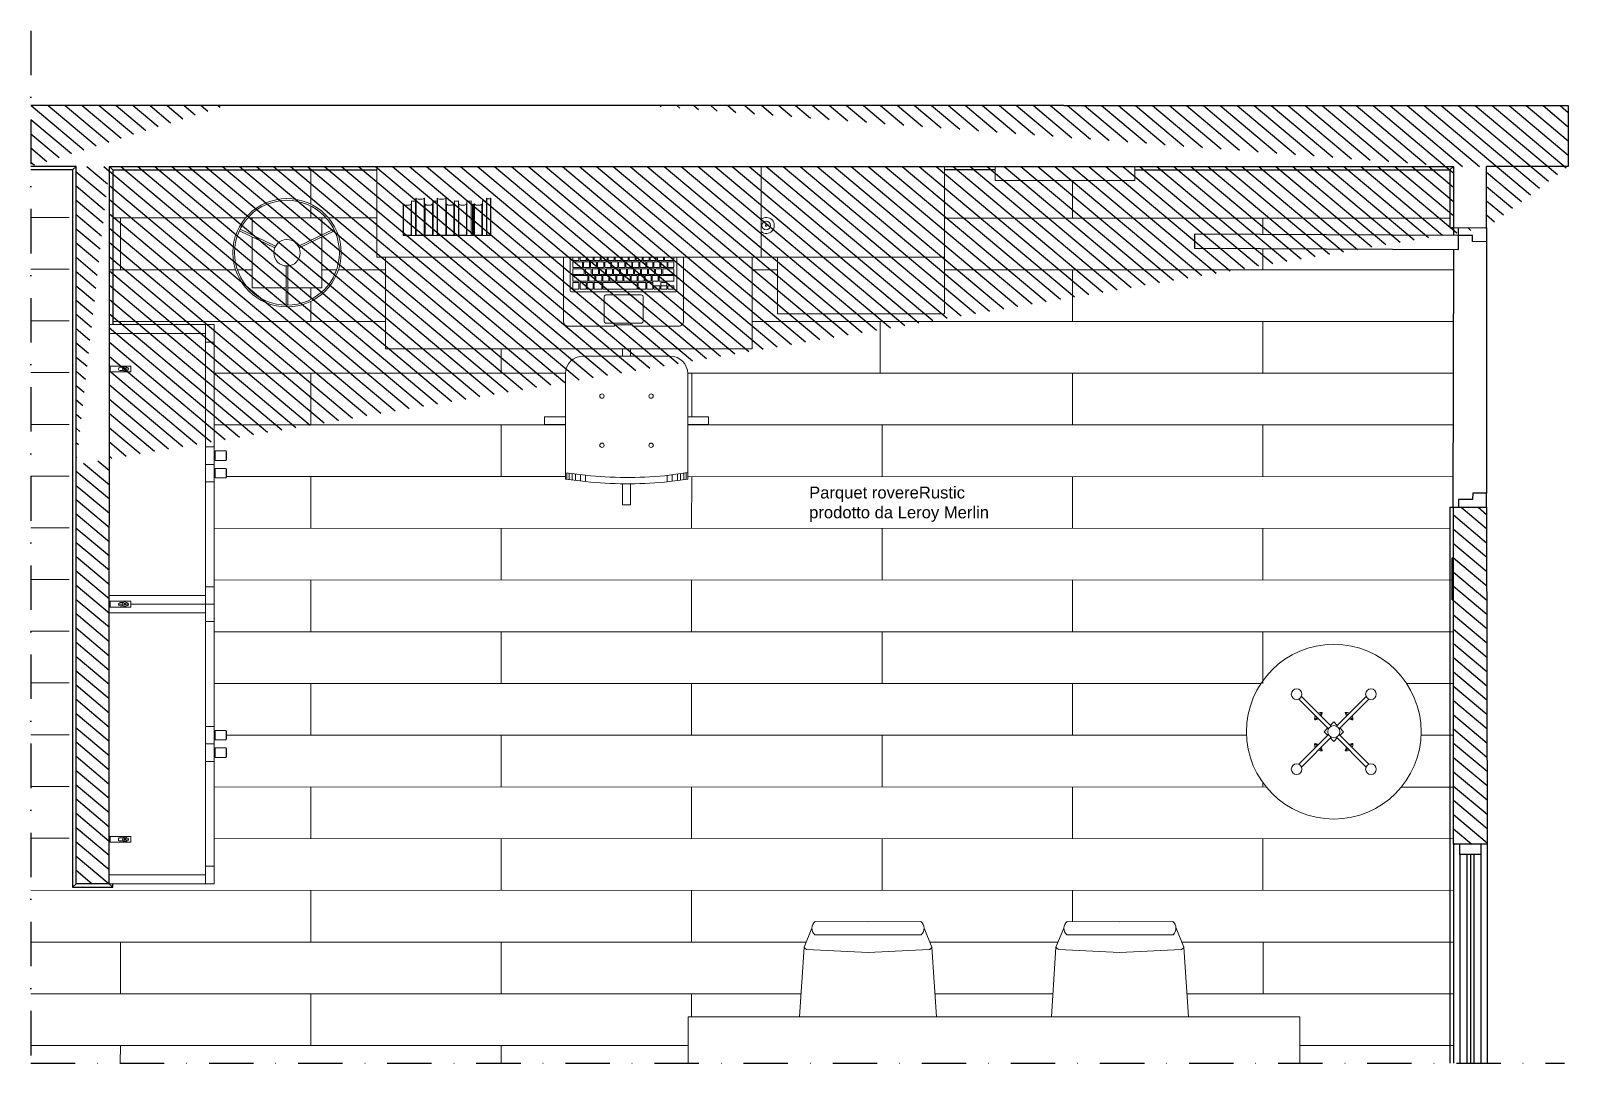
# Model space of a CAD drawing. Header units: inches. Extents: x 365 to 2200, y 241 to 996.
# Drawn here: x 805.6 to 1245.7, y 241 to 536.5 of the extents above; entities that cross this region are included whole.
import ezdxf

# ---------------------------------------------------------------- set-up
doc = ezdxf.new("R2010")
doc.units = ezdxf.units.IN
doc.header["$MEASUREMENT"] = 0
doc.linetypes.add('CENTERX2', pattern=[4, 2.5, -0.5, 0.5, -0.5])
doc.linetypes.add('TRATTOPUNTO', pattern=[25.4, 12.7, -6.35, 0, -6.35])
for name, color, linetype in [('A-DOOR-FULL', 5, 'Continuous'), ('A-ELEV-MBE', 7, 'Continuous'), ('A-ELEV_MBE 1', 30, 'Continuous'), ('A-GLAZ-FUR', 4, 'Continuous'), ('A-SECT-MCUT', 250, 'Continuous'), ('ACCESSORI', 2, 'Continuous'), ('battiscopa e pavimento', 2, 'Continuous'), ('G-ANNO-TEXT', 3, 'Continuous')]:
    doc.layers.add(name, color=color, linetype=linetype)
doc.layers.add('A-ELEV-MBE 2', color=1, linetype='Continuous', lineweight=13, transparency=0.25)
doc.layers.add('A-FURN', color=251, linetype='Continuous', lineweight=18)
doc.styles.add('ARIAL', font='arial.ttf')

msp = doc.modelspace()

# ---------------------------------------------------------------- hatches: boundary and pattern name
at = {"layer": 'A-SECT-MCUT'}
h = msp.add_hatch(dxfattribs=at)
h.set_pattern_fill('ANSI31', color=256, scale=25, angle=95)
h.paths.add_polyline_path([(1222.31, 400.1), (1214.31, 400.13), (1212.8, 400.14), (1212.87, 303.74), (1222.47, 303.74)], flags=17)
edge = h.paths.add_edge_path()
edge.add_line((828.12, 292.37), (818.63, 292.37))
edge.add_line((818.63, 292.37), (818.63, 412.37))
edge.add_line((828.12, 292.37), (828.15, 497.65))
edge.add_line((818.62, 412.37), (818.62, 497.65))
edge.add_line((818.62, 497.65), (805.66, 497.65))
edge.add_line((861.31, 515.05), (805.66, 515.05))
edge.add_line((805.66, 515.05), (805.64, 497.65))
edge.add_line((828.15, 497.65), (1212.81, 497.65))
edge.add_line((981.31, 515.05), (861.31, 515.05))
edge.add_line((1101.31, 515.05), (981.31, 515.05))
edge.add_line((1101.31, 515.05), (1101.31, 515.05))
edge.add_line((1101.31, 515.05), (1245.68, 515.05))
edge.add_line((1245.68, 515.05), (1245.68, 497.65))
edge.add_line((1222.31, 480.1), (1222.31, 497.65))
edge.add_line((1245.68, 497.65), (1222.31, 497.65))
edge.add_line((1212.81, 497.65), (1212.81, 480.14))
edge.add_line((1212.81, 480.14), (1222.31, 480.1))
at = {"layer": 'ACCESSORI'}
h = msp.add_hatch(dxfattribs=at)
h.set_pattern_fill('AR-SAND', color=256, scale=3100, angle=-2)
h.set_pattern_definition([(35.5, (-595, 2685), (13.3, 5976.3), [0, -4712, 0, -5270, 0, -5037.5]), (5.5, (-595, 2685), (5788, 8552), [0, -2542, 0, -4247, 0, -1627.5]), (325.5, (-4405.5, 2818), (9648.6, -319.4), [0, -1550, 0, -5580, 0, -7285]), (315.5, (-4405.5, 2818), (9408, 2394), [0, -775, 0, -3658, 0, -4185])])
h.paths.add_polyline_path([(852.94, 416.52), (852.94, 418.71), (852.77, 418.71), (852.77, 416.52)])
h.paths.add_polyline_path([(852.94, 414.33), (852.94, 416.52), (852.77, 416.52), (852.77, 414.33)])
h.paths.add_polyline_path([(852.94, 412.14), (852.94, 414.33), (852.77, 414.33), (852.77, 412.14)])
h.paths.add_polyline_path([(852.94, 409.76), (852.94, 412.14), (852.77, 412.14), (852.77, 409.76)])

# ---------------------------------------------------------------- linework, layer by layer
at = {"layer": 'A-DOOR-FULL'}
for p, q in [((1214.3, 477.91), (1214.31, 480.14)), ((1222.31, 480.1), (1222.29, 476.1)), ((1218.3, 477.9), (1214.3, 477.91)), ((1218.29, 476.12), (1218.3, 477.9)), ((1222.29, 476.1), (1218.29, 476.12)), ((1214.31, 402.36), (1214.31, 400.13)), ((1218.32, 402.34), (1214.31, 402.36)), ((1218.33, 404.12), (1218.32, 402.34)), ((1222.33, 404.1), (1218.33, 404.12)), ((1222.31, 400.1), (1222.33, 404.1))]:
    msp.add_line(p, q, dxfattribs=at)
msp.add_lwpolyline([(1138.73, 474.24), (1214.28, 473.91), (1214.3, 477.91), (1138.74, 478.24), (1138.73, 474.24)], dxfattribs=at)
at = {"layer": 'A-ELEV-MBE'}
for p, q in [((1212.87, 303.74), (1212.87, 241)), ((1222.47, 303.74), (1222.47, 241)), ((1214.67, 300.74), (1214.67, 241)), ((1220.67, 300.74), (1220.67, 241))]:
    msp.add_line(p, q, dxfattribs=at)
at = {"layer": 'A-ELEV-MBE 2'}
for p, q in [((915.82, 477.85), (915.82, 488.51)), ((915.82, 488.51), (915.91, 488.51)), ((915.91, 488.51), (915.91, 477.98)), ((918.26, 477.98), (918.26, 488.51)), ((918.26, 488.51), (918.38, 488.51)), ((918.38, 488.51), (918.38, 477.85)), ((921.96, 477.85), (921.96, 488.51)), ((921.96, 488.51), (922.04, 488.51)), ((922.04, 488.51), (922.04, 477.98)), ((924.4, 477.98), (924.4, 488.51)), ((924.4, 488.51), (924.52, 488.51)), ((924.52, 488.51), (924.52, 477.85)), ((936.11, 477.85), (936.11, 488.51)), ((936.11, 488.51), (936.19, 488.51)), ((936.19, 488.51), (936.19, 477.98)), ((937.21, 477.98), (937.21, 488.51)), ((937.21, 488.51), (937.33, 488.51)), ((937.33, 488.51), (937.33, 477.85)), ((912.25, 477.85), (912.25, 486.92)), ((912.25, 486.92), (912.36, 486.92)), ((912.36, 486.92), (912.36, 477.97)), ((914.49, 477.97), (914.49, 486.92)), ((914.49, 486.92), (914.62, 486.92)), ((914.62, 477.85), (914.62, 487.77)), ((914.62, 487.77), (914.63, 487.77)), ((914.63, 487.77), (914.63, 477.9)), ((915.8, 477.9), (915.8, 487.77)), ((915.8, 487.77), (915.82, 487.77)), ((918.38, 486.92), (918.49, 486.92)), ((918.49, 486.92), (918.49, 477.97)), ((920.63, 477.97), (920.63, 486.92)), ((920.63, 486.92), (920.75, 486.92)), ((920.75, 477.85), (920.75, 487.77)), ((920.75, 487.77), (920.77, 487.77)), ((920.77, 487.77), (920.77, 477.9)), ((921.94, 477.9), (921.94, 487.77)), ((921.94, 487.77), (921.96, 487.77)), ((924.52, 486.92), (924.63, 486.92)), ((924.63, 486.92), (924.63, 477.97)), ((926.76, 477.97), (926.76, 486.92)), ((926.76, 486.92), (926.89, 486.92)), ((926.89, 477.85), (926.89, 487.77)), ((926.89, 487.77), (926.91, 487.77)), ((926.91, 487.77), (926.91, 477.9)), ((928.07, 477.9), (928.07, 487.77)), ((928.07, 487.77), (928.09, 487.77)), ((928.09, 487.77), (928.09, 477.85)), ((928.09, 486.92), (928.2, 486.92)), ((928.2, 486.92), (928.2, 477.97)), ((930.34, 477.97), (930.34, 486.92)), ((930.34, 486.92), (930.46, 486.92)), ((930.46, 477.85), (930.46, 487.77)), ((930.46, 487.77), (930.48, 487.77)), ((930.48, 487.77), (930.48, 477.9)), ((931.65, 477.9), (931.65, 487.77)), ((931.65, 487.77), (931.67, 487.77)), ((931.67, 487.77), (931.67, 477.85)), ((931.7, 486.81), (931.67, 486.81)), ((931.7, 477.88), (931.7, 486.81)), ((932.1, 486.81), (932.08, 486.81)), ((932.08, 486.81), (932.08, 477.88)), ((932.1, 477.85), (932.1, 486.81)), ((932.13, 486.81), (932.1, 486.81)), ((932.13, 477.88), (932.13, 486.81)), ((932.53, 486.81), (932.5, 486.81)), ((932.5, 486.81), (932.5, 477.88)), ((932.53, 477.85), (932.53, 486.92)), ((932.53, 486.92), (932.64, 486.92)), ((932.64, 486.92), (932.64, 477.97)), ((934.77, 477.97), (934.77, 486.92)), ((934.77, 486.92), (934.9, 486.92)), ((934.9, 477.85), (934.9, 487.77)), ((934.9, 487.77), (934.92, 487.77)), ((934.92, 487.77), (934.92, 477.9)), ((936.08, 477.9), (936.08, 487.77)), ((936.08, 487.77), (936.11, 487.77)), ((1014.92, 480.74), (1014.92, 480.74)), ((914.62, 477.85), (912.25, 477.85)), ((912.36, 477.97), (914.49, 477.97)), ((914.62, 477.85), (915.82, 477.85)), ((914.63, 477.9), (915.8, 477.9)), ((915.82, 477.85), (918.38, 477.85)), ((915.91, 477.98), (918.26, 477.98)), ((920.75, 477.85), (918.38, 477.85)), ((918.49, 477.97), (920.63, 477.97)), ((920.75, 477.85), (921.96, 477.85)), ((920.77, 477.9), (921.94, 477.9)), ((921.96, 477.85), (924.52, 477.85)), ((922.04, 477.98), (924.4, 477.98)), ((926.89, 477.85), (924.52, 477.85)), ((924.63, 477.97), (926.76, 477.97)), ((926.89, 477.85), (928.09, 477.85)), ((926.91, 477.9), (928.07, 477.9)), ((930.46, 477.85), (928.09, 477.85)), ((928.2, 477.97), (930.34, 477.97)), ((930.46, 477.85), (931.67, 477.85)), ((930.48, 477.9), (931.65, 477.9)), ((931.67, 477.85), (932.1, 477.85)), ((932.08, 477.88), (931.7, 477.88)), ((932.1, 477.85), (932.53, 477.85)), ((932.5, 477.88), (932.13, 477.88)), ((934.9, 477.85), (932.53, 477.85)), ((932.64, 477.97), (934.77, 477.97)), ((934.9, 477.85), (936.11, 477.85)), ((934.92, 477.9), (936.08, 477.9)), ((936.11, 477.85), (937.33, 477.85)), ((936.19, 477.98), (937.21, 477.98)), ((986, 463.48), (987.7, 463.48))]:
    msp.add_line(p, q, dxfattribs=at)
for points in [[(958.09, 471.65), (958.09, 453.33, 0.414214), (959.48, 451.94), (972.67, 451.94), (972.67, 452, -0.414214), (972.94, 452.28), (977.62, 452.28, -0.414214), (977.9, 452), (977.9, 451.94), (991.07, 451.94, 0.414214), (992.46, 453.33), (992.46, 471.65)], [(960.02, 471.65), (960.02, 462.15, 0.414214), (960.43, 461.73), (990.13, 461.73, 0.414214), (990.55, 462.15), (990.55, 471.65)], [(960.82, 471.65), (960.82, 470.81, 0.414214), (960.96, 470.67), (962.41, 470.67, 0.414214), (962.55, 470.81), (962.55, 471.65)], [(962.84, 471.65), (962.84, 470.81, 0.414214), (962.98, 470.67), (964.42, 470.67, 0.414214), (964.56, 470.81), (964.56, 471.65)], [(964.87, 471.65), (964.87, 470.81, 0.414214), (965.01, 470.67), (966.46, 470.67, 0.414214), (966.6, 470.81), (966.6, 471.65)], [(966.87, 471.65), (966.87, 470.81, 0.414214), (967.01, 470.67), (968.45, 470.67, 0.414214), (968.59, 470.81), (968.59, 471.65)], [(968.88, 471.65), (968.88, 470.81, 0.414214), (969.02, 470.67), (970.47, 470.67, 0.414214), (970.61, 470.81), (970.61, 471.65)], [(970.88, 471.65), (970.88, 470.81, 0.414214), (971.02, 470.67), (972.46, 470.67, 0.414214), (972.6, 470.81), (972.6, 471.65)], [(972.93, 471.65), (972.93, 470.81, 0.414214), (973.07, 470.67), (974.51, 470.67, 0.414214), (974.65, 470.81), (974.65, 471.65)], [(974.91, 471.65), (974.91, 470.81, 0.414214), (975.05, 470.67), (976.49, 470.67, 0.414214), (976.63, 470.81), (976.63, 471.65)], [(976.92, 471.65), (976.92, 470.81, 0.414214), (977.06, 470.67), (978.5, 470.67, 0.414214), (978.64, 470.81), (978.64, 471.65)], [(978.94, 471.65), (978.94, 470.81, 0.414214), (979.08, 470.67), (980.53, 470.67, 0.414214), (980.67, 470.81), (980.67, 471.65)], [(980.95, 471.65), (980.95, 470.81, 0.414214), (981.09, 470.67), (982.53, 470.67, 0.414214), (982.67, 470.81), (982.67, 471.65)], [(982.95, 471.65), (982.95, 470.81, 0.414214), (983.09, 470.67), (984.54, 470.67, 0.414214), (984.68, 470.81), (984.68, 471.65)], [(984.99, 471.65), (984.99, 470.81, 0.414214), (985.13, 470.67), (986.58, 470.67, 0.414214), (986.71, 470.81), (986.71, 471.65)], [(987, 471.65), (987, 470.81, 0.414214), (987.14, 470.67), (989.6, 470.67, 0.414214), (989.74, 470.81), (989.74, 471.65)]]:
    msp.add_lwpolyline(points, format="xyb", dxfattribs=at)
for points in [[(963.42, 470.33), (960.96, 470.33, 0.414214), (960.82, 470.19), (960.82, 468.84, 0.414214), (960.96, 468.7), (963.42, 468.7, 0.414214), (963.56, 468.84), (963.56, 470.19, 0.414214)], [(963.91, 468.36), (960.96, 468.36, 0.414214), (960.82, 468.22), (960.82, 466.88, 0.414214), (960.96, 466.74), (963.91, 466.74, 0.414214), (964.05, 466.88), (964.05, 468.22, 0.414214)], [(965.44, 470.33), (963.98, 470.33, 0.414214), (963.84, 470.19), (963.84, 468.84, 0.414214), (963.98, 468.7), (965.44, 468.7, 0.414214), (965.58, 468.84), (965.58, 470.19, 0.414214)], [(965.94, 468.36), (964.52, 468.36, 0.414214), (964.38, 468.22), (964.38, 466.88, 0.414214), (964.52, 466.74), (965.94, 466.74, 0.414214), (966.08, 466.88), (966.08, 468.22, 0.414214)], [(967.47, 470.33), (966, 470.33, 0.414214), (965.86, 470.19), (965.86, 468.84, 0.414214), (966, 468.7), (967.47, 468.7, 0.414214), (967.6, 468.84), (967.6, 470.19, 0.414214)], [(967.95, 468.36), (966.52, 468.36, 0.414214), (966.38, 468.22), (966.38, 466.88, 0.414214), (966.52, 466.74), (967.95, 466.74, 0.414214), (968.09, 466.88), (968.09, 468.22, 0.414214)], [(969.48, 470.33), (968.02, 470.33, 0.414214), (967.88, 470.19), (967.88, 468.84, 0.414214), (968.02, 468.7), (969.48, 468.7, 0.414214), (969.62, 468.84), (969.62, 470.19, 0.414214)], [(969.95, 468.36), (968.53, 468.36, 0.414214), (968.39, 468.22), (968.39, 466.88, 0.414214), (968.53, 466.74), (969.95, 466.74, 0.414214), (970.09, 466.88), (970.09, 468.22, 0.414214)], [(971.51, 470.33), (970.05, 470.33, 0.414214), (969.91, 470.19), (969.91, 468.84, 0.414214), (970.05, 468.7), (971.51, 468.7, 0.414214), (971.65, 468.84), (971.65, 470.19, 0.414214)], [(971.96, 468.36), (970.53, 468.36, 0.414214), (970.39, 468.22), (970.39, 466.88, 0.414214), (970.53, 466.74), (971.96, 466.74, 0.414214), (972.1, 466.88), (972.1, 468.22, 0.414214)], [(973.49, 470.33), (972.03, 470.33, 0.414214), (971.89, 470.19), (971.89, 468.84, 0.414214), (972.03, 468.7), (973.49, 468.7, 0.414214), (973.63, 468.84), (973.63, 470.19, 0.414214)], [(973.97, 468.36), (972.55, 468.36, 0.414214), (972.41, 468.22), (972.41, 466.88, 0.414214), (972.55, 466.74), (973.97, 466.74, 0.414214), (974.11, 466.88), (974.11, 468.22, 0.414214)], [(975.5, 470.33), (974.03, 470.33, 0.414214), (973.9, 470.19), (973.9, 468.84, 0.414214), (974.03, 468.7), (975.5, 468.7, 0.414214), (975.64, 468.84), (975.64, 470.19, 0.414214)], [(976.01, 468.36), (974.58, 468.36, 0.414214), (974.44, 468.22), (974.44, 466.88, 0.414214), (974.58, 466.74), (976.01, 466.74, 0.414214), (976.15, 466.88), (976.15, 468.22, 0.414214)], [(977.52, 470.33), (976.06, 470.33, 0.414214), (975.92, 470.19), (975.92, 468.84, 0.414214), (976.06, 468.7), (977.52, 468.7, 0.414214), (977.66, 468.84), (977.66, 470.19, 0.414214)], [(978, 468.36), (976.57, 468.36, 0.414214), (976.43, 468.22), (976.43, 466.88, 0.414214), (976.57, 466.74), (978, 466.74, 0.414214), (978.14, 466.88), (978.14, 468.22, 0.414214)], [(979.51, 470.33), (978.05, 470.33, 0.414214), (977.91, 470.19), (977.91, 468.84, 0.414214), (978.05, 468.7), (979.51, 468.7, 0.414214), (979.65, 468.84), (979.65, 470.19, 0.414214)], [(980.03, 468.36), (978.6, 468.36, 0.414214), (978.47, 468.22), (978.47, 466.88, 0.414214), (978.6, 466.74), (980.03, 466.74, 0.414214), (980.17, 466.88), (980.17, 468.22, 0.414214)], [(981.54, 470.33), (980.08, 470.33, 0.414214), (979.94, 470.19), (979.94, 468.84, 0.414214), (980.08, 468.7), (981.54, 468.7, 0.414214), (981.68, 468.84), (981.68, 470.19, 0.414214)], [(982.01, 468.36), (980.58, 468.36, 0.414214), (980.44, 468.22), (980.44, 466.88, 0.414214), (980.58, 466.74), (982.01, 466.74, 0.414214), (982.15, 466.88), (982.15, 468.22, 0.414214)], [(983.55, 470.33), (982.08, 470.33, 0.414214), (981.95, 470.19), (981.95, 468.84, 0.414214), (982.08, 468.7), (983.55, 468.7, 0.414214), (983.69, 468.84), (983.69, 470.19, 0.414214)], [(984.05, 468.36), (982.63, 468.36, 0.414214), (982.49, 468.22), (982.49, 466.88, 0.414214), (982.63, 466.74), (984.05, 466.74, 0.414214), (984.19, 466.88), (984.19, 468.22, 0.414214)], [(985.57, 470.33), (984.11, 470.33, 0.414214), (983.97, 470.19), (983.97, 468.84, 0.414214), (984.11, 468.7), (985.57, 468.7, 0.414214), (985.71, 468.84), (985.71, 470.19, 0.414214)], [(986.06, 468.36), (984.63, 468.36, 0.414214), (984.49, 468.22), (984.49, 466.88, 0.414214), (984.63, 466.74), (986.06, 466.74, 0.414214), (986.2, 466.88), (986.2, 468.22, 0.414214)], [(987.61, 470.33), (986.15, 470.33, 0.414214), (986.01, 470.19), (986.01, 468.84, 0.414214), (986.15, 468.7), (987.61, 468.7, 0.414214), (987.75, 468.84), (987.75, 470.19, 0.414214)], [(989.6, 468.36), (986.65, 468.36, 0.414214), (986.51, 468.22), (986.51, 466.88, 0.414214), (986.65, 466.74), (989.6, 466.74, 0.414214), (989.74, 466.88), (989.74, 468.22, 0.414214)], [(989.6, 470.33), (988.13, 470.33, 0.414214), (987.99, 470.19), (987.99, 468.84, 0.414214), (988.13, 468.7), (989.6, 468.7, 0.414214), (989.74, 468.84), (989.74, 470.19, 0.414214)], [(964.92, 466.42), (960.96, 466.42, 0.414214), (960.82, 466.29), (960.82, 464.9, 0.414214), (960.96, 464.76), (964.92, 464.76, 0.414214), (965.06, 464.9), (965.06, 466.29, 0.414214)], [(962.41, 464.44), (960.96, 464.44, 0.414214), (960.82, 464.3), (960.82, 462.65, 0.414214), (960.96, 462.51), (962.41, 462.51, 0.414214), (962.55, 462.65), (962.55, 464.3, 0.414214)], [(964.46, 464.44), (963.01, 464.44, 0.414214), (962.87, 464.3), (962.87, 462.65, 0.414214), (963.01, 462.51), (964.46, 462.51, 0.414214), (964.6, 462.65), (964.6, 464.3, 0.414214)], [(966.45, 464.44), (965, 464.44, 0.414214), (964.86, 464.3), (964.86, 462.65, 0.414214), (965, 462.51), (966.45, 462.51, 0.414214), (966.59, 462.65), (966.59, 464.3, 0.414214)], [(966.94, 466.42), (965.49, 466.42, 0.414214), (965.36, 466.29), (965.36, 464.9, 0.414214), (965.49, 464.76), (966.94, 464.76, 0.414214), (967.08, 464.9), (967.08, 466.29, 0.414214)], [(968.95, 464.44), (967, 464.44, 0.414214), (966.86, 464.3), (966.86, 462.65, 0.414214), (967, 462.51), (968.95, 462.51, 0.414214), (969.08, 462.65), (969.08, 464.3, 0.414214)], [(968.96, 466.42), (967.51, 466.42, 0.414214), (967.37, 466.29), (967.37, 464.9, 0.414214), (967.51, 464.76), (968.96, 464.76, 0.414214), (969.1, 464.9), (969.1, 466.29, 0.414214)], [(970.96, 466.42), (969.51, 466.42, 0.414214), (969.37, 466.29), (969.37, 464.9, 0.414214), (969.51, 464.76), (970.96, 464.76, 0.414214), (971.1, 464.9), (971.1, 466.29, 0.414214)], [(979.03, 464.44), (969.53, 464.44, 0.414214), (969.39, 464.3), (969.39, 462.65, 0.414214), (969.53, 462.51), (979.03, 462.51, 0.414214), (979.17, 462.65), (979.17, 464.3, 0.414214)], [(973, 466.42), (971.55, 466.42, 0.414214), (971.41, 466.29), (971.41, 464.9, 0.414214), (971.55, 464.76), (973, 464.76, 0.414214), (973.14, 464.9), (973.14, 466.29, 0.414214)], [(974.99, 466.42), (973.55, 466.42, 0.414214), (973.41, 466.29), (973.41, 464.9, 0.414214), (973.55, 464.76), (974.99, 464.76, 0.414214), (975.13, 464.9), (975.13, 466.29, 0.414214)], [(977.01, 466.42), (975.56, 466.42, 0.414214), (975.42, 466.29), (975.42, 464.9, 0.414214), (975.56, 464.76), (977.01, 464.76, 0.414214), (977.15, 464.9), (977.15, 466.29, 0.414214)], [(979.02, 466.42), (977.58, 466.42, 0.414214), (977.44, 466.29), (977.44, 464.9, 0.414214), (977.58, 464.76), (979.02, 464.76, 0.414214), (979.16, 464.9), (979.16, 466.29, 0.414214)], [(981.03, 466.42), (979.58, 466.42, 0.414214), (979.44, 466.29), (979.44, 464.9, 0.414214), (979.58, 464.76), (981.03, 464.76, 0.414214), (981.17, 464.9), (981.17, 466.29, 0.414214)], [(981.54, 464.44), (979.63, 464.44, 0.414214), (979.49, 464.3), (979.49, 462.65, 0.414214), (979.63, 462.51), (981.54, 462.51, 0.414214), (981.68, 462.65), (981.68, 464.3, 0.414214)], [(983.07, 466.42), (981.62, 466.42, 0.414214), (981.48, 466.29), (981.48, 464.9, 0.414214), (981.62, 464.76), (983.07, 464.76, 0.414214), (983.21, 464.9), (983.21, 466.29, 0.414214)], [(982.13, 464.44), (983.55, 464.44, -0.414214), (983.69, 464.3), (983.69, 462.65, -0.414214), (983.55, 462.51), (982.13, 462.51, -0.414214), (981.99, 462.65), (981.99, 464.3, -0.414214)], [(985.06, 466.42), (983.61, 466.42, 0.414214), (983.47, 466.29), (983.47, 464.9, 0.414214), (983.61, 464.76), (985.06, 464.76, 0.414214), (985.2, 464.9), (985.2, 466.29, 0.414214)], [(985.54, 463.47), (984.15, 463.47, 0.414214), (984.01, 463.33), (984.01, 462.65, 0.414214), (984.15, 462.51), (985.54, 462.51, 0.414214), (985.68, 462.65), (985.68, 463.33, 0.414214)], [(989.6, 466.42), (985.63, 466.42, 0.414214), (985.49, 466.29), (985.49, 464.9, 0.414214), (985.63, 464.76), (989.6, 464.76, 0.414214), (989.74, 464.9), (989.74, 466.29, 0.414214)], [(987.56, 464.44), (986.14, 464.44, 0.414214), (986, 464.3), (986, 462.65, 0.414214), (986.14, 462.51), (987.56, 462.51, 0.414214), (987.7, 462.65), (987.7, 464.3, 0.414214)], [(988.16, 463.47), (989.6, 463.47, -0.414214), (989.74, 463.33), (989.74, 462.65, -0.414214), (989.6, 462.51), (988.16, 462.51, -0.414214), (988.02, 462.65), (988.02, 463.33, -0.414214)], [(980.38, 460.87), (970.27, 460.87, 0.414214), (969.77, 460.37), (969.77, 453.29, 0.414214), (970.27, 452.79), (980.38, 452.79, 0.414214), (980.88, 453.29), (980.88, 460.37, 0.414214)]]:
    msp.add_lwpolyline(points, format="xyb", close=True, dxfattribs=at)
for radius in [1.25, 1.21, 0.232]:
    msp.add_circle((1016.13, 480.74), radius, dxfattribs=at)
for centre, radius, start, end in [((913.42, 488.6), 2.08, 239.164, 300.836), ((915.22, 490.16), 2.48, 256.4133, 283.5867), ((917.04, 492.76), 4.51, 255.4753, 285.7496), ((919.56, 488.6), 2.08, 239.164, 300.836), ((921.35, 490.16), 2.48, 256.4133, 283.5867), ((923.17, 492.76), 4.51, 255.4753, 285.7496), ((925.7, 488.6), 2.08, 239.164, 300.836), ((927.49, 490.16), 2.48, 256.4133, 283.5867), ((929.27, 488.6), 2.08, 239.164, 300.836), ((931.06, 490.16), 2.48, 256.4133, 283.5867), ((931.9, 487.04), 0.309, 230.4301, 305.2982), ((932.32, 487.04), 0.309, 230.4301, 305.2982), ((933.71, 488.6), 2.08, 239.164, 300.836), ((935.5, 490.16), 2.48, 256.4133, 283.5867), ((936.67, 489.79), 1.47, 251.1805, 291.6524), ((1016.13, 480.74), 2.3, 230.1774, 129.8226)]:
    msp.add_arc(centre, radius, start, end, dxfattribs=at)
at = {"layer": 'A-ELEV_MBE 1'}
for p, q in [((817.62, 496.65), (818.62, 497.65)), ((829.15, 496.65), (828.15, 497.65)), ((1211.81, 496.65), (1212.81, 497.65)), ((817.62, 496.65), (805.66, 496.65)), ((817.62, 496.65), (817.63, 291.37)), ((829.15, 496.65), (829.15, 452.37)), ((829.15, 496.65), (904.66, 496.65)), ((1081.63, 496.65), (1067.16, 496.65)), ((1121.63, 496.65), (1211.81, 496.65)), ((1211.81, 496.65), (1211.81, 480.14)), ((1211.81, 480.14), (1212.81, 480.14)), ((1211.8, 400.14), (1211.8, 241)), ((1211.8, 400.14), (1212.8, 400.14)), ((1212.5, 384.03), (1212.33, 384.03)), ((1212.33, 384.03), (1212.33, 375.08)), ((1212.5, 385.66), (1212.81, 385.66)), ((1212.5, 381.85), (1212.33, 381.85)), ((1212.5, 379.66), (1212.33, 379.66)), ((1212.5, 377.47), (1212.33, 377.47)), ((1212.33, 375.08), (1212.5, 375.08)), ((817.63, 291.37), (818.63, 292.38)), ((817.63, 291.37), (829.12, 291.37)), ((829.12, 291.37), (828.12, 292.38)), ((829.12, 291.37), (829.12, 292.37))]:
    msp.add_line(p, q, dxfattribs=at)
for points in [[(1212.5, 373.66), (1212.5, 385.66)], [(1212.5, 373.66), (1212.8, 373.66)]]:
    msp.add_lwpolyline(points, dxfattribs=at)
at = {"layer": 'A-FURN', "color": 2}
for p, q in [((885.81, 497.68), (885.81, 497.65)), ((1103.81, 497.66), (1103.81, 497.65)), ((885.81, 496.65), (885.8, 486.85)), ((1103.81, 493.65), (1103.81, 482.86)), ((885.8, 486.29), (885.8, 482.88)), ((816.6, 483.03), (805.66, 483.03)), ((867.08, 482.89), (829.15, 482.89)), ((831.3, 482.89), (831.3, 468.09)), ((868.97, 482.89), (867.74, 482.89)), ((890.2, 482.88), (888.97, 482.88)), ((904.66, 482.88), (890.86, 482.88)), ((1211.81, 482.85), (1067.16, 482.86)), ((1158.31, 482.85), (1158.31, 478.16)), ((1158.31, 474.16), (1158.31, 468.05)), ((816.6, 468.23), (805.66, 468.23)), ((864.25, 468.09), (828.14, 468.09)), ((868.97, 468.09), (864.78, 468.09)), ((893.16, 468.08), (888.97, 468.08)), ((907.16, 468.08), (893.69, 468.08)), ((1019.37, 468.07), (1012.16, 468.07)), ((1212.81, 468.05), (1067.16, 468.06)), ((1103.81, 468.06), (1103.81, 453.26)), ((885.8, 462.94), (885.8, 459.58)), ((885.8, 459.02), (885.8, 453.28)), ((816.6, 453.43), (805.66, 453.43)), ((907.16, 453.28), (829.15, 453.29)), ((831.3, 453.29), (831.3, 452.37)), ((1212.81, 453.25), (1012.16, 453.27)), ((1048.73, 453.27), (1048.73, 438.47)), ((1158.31, 453.25), (1158.31, 438.45)), ((940.31, 445.42), (940.3, 438.48)), ((816.6, 438.63), (805.66, 438.63)), ((958.66, 438.48), (858.14, 438.49)), ((885.8, 438.48), (885.8, 423.68)), ((1212.81, 438.45), (993.65, 438.47)), ((994.8, 438.47), (994.8, 425.98)), ((1103.81, 438.46), (1103.81, 423.66)), ((816.6, 423.82), (805.66, 423.82)), ((958.66, 423.68), (858.14, 423.69)), ((940.29, 423.68), (940.29, 408.88)), ((1212.81, 423.65), (993.66, 423.67)), ((994.8, 423.77), (994.8, 423.67)), ((1049.3, 423.67), (1049.3, 408.87)), ((1158.31, 423.65), (1158.31, 408.85)), ((816.6, 409.03), (805.66, 409.03)), ((958.66, 408.88), (861.69, 408.89)), ((885.79, 408.88), (885.79, 394.08)), ((1212.81, 408.85), (993.66, 408.87)), ((994.8, 408.87), (994.79, 394.07)), ((1103.8, 408.86), (1103.8, 394.06)), ((816.6, 394.23), (805.66, 394.23)), ((1211.8, 394.05), (858.14, 394.09)), ((940.29, 394.08), (940.29, 379.28)), ((1049.3, 394.07), (1049.29, 379.27)), ((1158.3, 394.05), (1158.3, 379.25)), ((816.6, 379.42), (805.66, 379.42)), ((1212.8, 379.25), (858.14, 379.29)), ((885.79, 379.28), (885.79, 364.48)), ((994.79, 379.27), (994.79, 364.47)), ((1103.79, 379.26), (1103.79, 364.46)), ((816.6, 364.62), (805.66, 364.62)), ((1212.8, 364.45), (858.14, 364.49)), ((940.29, 364.48), (940.29, 349.68)), ((1049.3, 364.47), (1049.29, 349.67)), ((1158.3, 364.45), (1158.3, 349.65)), ((816.6, 349.83), (805.66, 349.83)), ((1157.72, 349.65), (858.14, 349.69)), ((885.79, 349.68), (885.79, 334.88)), ((994.79, 349.67), (994.79, 334.87)), ((1103.79, 349.66), (1103.79, 334.86)), ((1212.8, 349.65), (1199.45, 349.65)), ((816.6, 335.01), (805.66, 335.01)), ((1153.6, 334.86), (861.69, 334.89)), ((940.29, 334.88), (940.29, 320.08)), ((1049.29, 334.87), (1049.29, 320.07)), ((1212.79, 334.85), (1203.56, 334.85)), ((816.6, 320.23), (805.66, 320.23)), ((1159.23, 320.05), (858.14, 320.09)), ((885.79, 320.08), (885.78, 305.28)), ((994.79, 320.07), (994.79, 305.27)), ((1103.79, 320.06), (1103.79, 305.26)), ((1212.79, 320.05), (1197.93, 320.05)), ((816.6, 305.43), (805.66, 305.43)), ((1212.79, 305.25), (858.14, 305.29)), ((940.29, 305.28), (940.28, 290.48)), ((1049.29, 305.27), (1049.29, 290.47)), ((1158.29, 305.25), (1158.29, 290.45)), ((1212.79, 290.45), (805.66, 290.49)), ((885.78, 290.48), (885.78, 275.68)), ((994.79, 290.47), (994.78, 275.67)), ((1103.79, 290.46), (1103.79, 281.56)), ((1027.58, 275.67), (805.66, 275.67)), ((831.28, 275.69), (831.28, 260.89)), ((940.28, 275.68), (940.28, 260.88)), ((1099.67, 275.66), (1062.97, 275.66)), ((1212.79, 275.65), (1135.08, 275.66)), ((1158.37, 275.65), (1158.36, 260.85)), ((1026.08, 260.87), (805.66, 260.89)), ((885.78, 260.88), (885.78, 246.08)), ((994.78, 260.87), (994.78, 254.31)), ((1098.18, 260.86), (1064.47, 260.86)), ((1212.78, 260.85), (1136.57, 260.86)), ((993.83, 246.07), (805.66, 246.09)), ((831.28, 246.09), (831.27, 241)), ((940.28, 246.08), (940.28, 241)), ((1212.78, 246.05), (1168.83, 246.05))]:
    msp.add_line(p, q, dxfattribs=at)
at = {"layer": 'A-FURN'}
for p, q in [((904.66, 471.65), (904.66, 497.65)), ((1014.66, 471.65), (1014.66, 497.65)), ((1067.16, 495.42), (1067.16, 497.65)), ((1081.63, 497.65), (1081.63, 493.65)), ((1121.63, 493.65), (1121.63, 497.65)), ((1067.16, 455.42), (1067.16, 495.42)), ((1081.63, 493.65), (1121.63, 493.65)), ((875.68, 474.8), (865.56, 479.67)), ((868.97, 482.94), (868.97, 478.03)), ((868.97, 482.94), (888.97, 482.94)), ((882.27, 474.8), (892.38, 479.67)), ((888.97, 482.94), (888.97, 478.03)), ((875.46, 474.35), (865.35, 479.21)), ((868.97, 477.47), (868.97, 462.94)), ((882.48, 474.35), (892.6, 479.21)), ((888.97, 477.47), (888.97, 462.94)), ((904.66, 471.65), (1014.66, 471.65)), ((907.16, 445.42), (907.16, 471.65)), ((1012.16, 471.65), (1012.16, 445.42)), ((1014.66, 471.65), (1067.16, 471.65)), ((1019.37, 471.65), (1019.37, 455.42)), ((878.72, 469.16), (878.72, 457.94)), ((879.22, 469.16), (879.22, 457.94)), ((868.97, 462.94), (878.72, 462.94)), ((879.22, 462.94), (888.97, 462.94)), ((1019.37, 455.42), (1067.16, 455.42)), ((858.14, 452.37), (828.14, 452.37)), ((828.14, 449.87), (855.64, 449.87)), ((855.64, 292.37), (855.64, 452.37)), ((858.14, 292.37), (858.14, 452.37)), ((858.14, 447.37), (855.64, 447.37)), ((1012.16, 445.42), (907.16, 445.42)), ((975.05, 445.42), (975.05, 443.37)), ((977.26, 445.42), (977.26, 443.37)), ((963.66, 443.37), (988.66, 443.37)), ((958.66, 408.14), (958.66, 438.37)), ((993.66, 438.37), (993.66, 411.37)), ((952.66, 425.98), (952.66, 423.77)), ((952.66, 425.98), (958.66, 425.98)), ((952.66, 423.77), (958.66, 423.77)), ((999.66, 425.98), (993.66, 425.98)), ((999.66, 423.77), (993.66, 423.77)), ((999.66, 423.77), (999.66, 425.98)), ((858.14, 417.37), (855.64, 417.37)), ((858.14, 412.37), (855.64, 412.37)), ((964.43, 409.26), (958.66, 409.96)), ((959.04, 409.91), (959.04, 408.1)), ((959.72, 409.83), (959.72, 408.01)), ((960.63, 409.72), (960.63, 407.9)), ((961.54, 409.61), (961.54, 407.8)), ((963.02, 409.43), (963.02, 407.62)), ((964.43, 409.26), (964.43, 407.45)), ((993.66, 410.01), (987.07, 409.13)), ((989.23, 409.42), (989.23, 407.6)), ((990.71, 409.62), (990.71, 407.8)), ((991.62, 409.74), (991.62, 407.92)), ((992.53, 409.86), (992.53, 408.04)), ((993.21, 409.95), (993.21, 408.13)), ((993.66, 408.19), (993.66, 411.37)), ((858.14, 407.37), (855.64, 407.37)), ((964.43, 407.45), (958.66, 408.14)), ((975.05, 400.82), (975.05, 406.82)), ((977.26, 400.82), (977.26, 406.82)), ((993.66, 408.19), (987.07, 407.32)), ((987.82, 409.23), (987.82, 407.42)), ((975.05, 400.82), (977.26, 400.82)), ((858.14, 377.37), (855.64, 377.37)), ((858.14, 372.37), (855.64, 372.37)), ((858.14, 367.37), (855.64, 367.37)), ((1177.03, 336.66), (1168.56, 345.2)), ((1177.82, 337.44), (1169.35, 345.99)), ((1179.34, 337.44), (1187.81, 345.99)), ((1180.14, 336.66), (1188.6, 345.2)), ((1173.8, 339.91), (1173.11, 339.23)), ((1175.28, 341.38), (1174.59, 340.7)), ((1181.88, 341.38), (1182.57, 340.7)), ((1183.36, 339.91), (1184.05, 339.23)), ((858.14, 337.38), (855.64, 337.38)), ((1177.03, 335.11), (1168.56, 326.56)), ((1176.79, 336.9), (1175.78, 335.88)), ((1175.78, 335.88), (1176.79, 334.87)), ((1178.58, 338.69), (1177.58, 337.69)), ((1179.58, 337.69), (1178.58, 338.69)), ((1180.14, 335.11), (1188.6, 326.56)), ((1181.38, 335.88), (1180.37, 336.9)), ((1180.37, 334.87), (1181.38, 335.88)), ((858.14, 332.38), (855.64, 332.38)), ((1177.82, 334.32), (1169.35, 325.77)), ((1173.8, 331.85), (1173.11, 332.53)), ((1175.28, 330.38), (1174.59, 331.06)), ((1177.58, 334.08), (1178.58, 333.08)), ((1178.58, 333.08), (1179.58, 334.08)), ((1179.34, 334.32), (1187.81, 325.77)), ((1181.88, 330.38), (1182.57, 331.06)), ((1183.36, 331.85), (1184.05, 332.53)), ((858.14, 327.38), (855.64, 327.38)), ((1158.29, 321.27), (1158.29, 320.05)), ((828.14, 294.87), (855.64, 294.87)), ((858.14, 297.37), (855.64, 297.37)), ((828.14, 292.37), (858.14, 292.37)), ((1029.23, 279.62), (1026.97, 274.22)), ((1030.04, 277.78), (1057.81, 277.78)), ((1030.16, 281.57), (1045.27, 281.49)), ((1060.51, 277.78), (1032.74, 277.78)), ((1060.39, 281.57), (1045.27, 281.49)), ((1061.32, 279.62), (1063.58, 274.22)), ((1101.33, 279.62), (1099.07, 274.22)), ((1102.14, 277.78), (1129.91, 277.78)), ((1132.61, 277.78), (1104.84, 277.78)), ((1133.42, 279.62), (1135.68, 274.22)), ((1026.97, 274.22), (1025.64, 254.31)), ((1027.8, 273.52), (1045.27, 272.72)), ((1062.75, 273.52), (1045.27, 272.72)), ((1063.58, 274.22), (1064.91, 254.31)), ((1099.07, 274.22), (1097.74, 254.31)), ((1099.9, 273.52), (1117.37, 272.72)), ((1134.85, 273.52), (1117.37, 272.72)), ((1135.68, 274.22), (1137.01, 254.31)), ((1168.83, 254.31), (993.83, 254.31)), ((993.83, 254.31), (993.83, 241)), ((1168.83, 241), (1168.83, 254.31))]:
    msp.add_line(p, q, dxfattribs=at)
at = {"layer": 'A-FURN', "transparency": 33554687}
for p, q in [((834.28, 440.49), (828.14, 440.49)), ((828.14, 438.87), (828.14, 440.49)), ((828.34, 438.87), (828.34, 440.49)), ((831.22, 440.16), (832.15, 440.16)), ((832.98, 440.16), (833.18, 440.16)), ((834.28, 438.87), (834.28, 440.49)), ((828.14, 438.87), (834.28, 438.87)), ((831.22, 439.21), (832.15, 439.21)), ((832.4, 439.79), (832.46, 439.85)), ((832.51, 439.68), (832.4, 439.79)), ((832.4, 439.79), (832.57, 439.68)), ((832.4, 439.58), (832.51, 439.68)), ((832.4, 439.58), (832.57, 439.68)), ((832.46, 439.52), (832.4, 439.58)), ((832.46, 439.85), (832.57, 439.75)), ((832.46, 439.85), (832.57, 439.68)), ((832.46, 439.52), (832.57, 439.68)), ((832.57, 439.62), (832.46, 439.52)), ((832.67, 439.85), (832.57, 439.75)), ((832.67, 439.85), (832.57, 439.68)), ((832.73, 439.79), (832.57, 439.68)), ((832.67, 439.52), (832.57, 439.68)), ((832.73, 439.58), (832.57, 439.68)), ((832.67, 439.52), (832.57, 439.62)), ((832.73, 439.79), (832.63, 439.68)), ((832.73, 439.58), (832.63, 439.68)), ((832.67, 439.85), (832.73, 439.79)), ((832.67, 439.52), (832.73, 439.58)), ((832.98, 439.21), (833.18, 439.21)), ((858.25, 416.16), (858.38, 416.24)), ((858.25, 413.59), (858.25, 416.16)), ((858.38, 413.51), (858.38, 416.24)), ((858.38, 416.24), (861.53, 416.24)), ((861.53, 413.51), (861.53, 416.24)), ((861.53, 416.24), (861.69, 416.02)), ((861.69, 413.73), (861.53, 413.51)), ((861.69, 413.73), (861.69, 416.02)), ((858.38, 413.51), (858.25, 413.59)), ((858.25, 411.16), (858.38, 411.24)), ((858.25, 408.59), (858.25, 411.16)), ((861.53, 413.51), (858.38, 413.51)), ((858.38, 408.51), (858.38, 411.24)), ((858.38, 411.24), (861.53, 411.24)), ((861.53, 408.51), (861.53, 411.24)), ((861.53, 411.24), (861.69, 411.02)), ((861.69, 408.73), (861.69, 411.02)), ((858.38, 408.51), (858.25, 408.59)), ((861.53, 408.51), (858.38, 408.51)), ((861.69, 408.73), (861.53, 408.51)), ((855.64, 374.87), (828.14, 374.87)), ((834.28, 373.19), (828.14, 373.19)), ((828.14, 371.56), (828.14, 373.19)), ((828.14, 371.56), (834.28, 371.56)), ((855.64, 369.87), (828.14, 369.87)), ((828.34, 371.56), (828.34, 373.19)), ((830.74, 372.37), (831.94, 372.37)), ((831.22, 372.85), (832.15, 372.85)), ((831.22, 371.9), (832.15, 371.9)), ((832.4, 372.48), (832.46, 372.54)), ((832.51, 372.37), (832.4, 372.48)), ((832.4, 372.48), (832.57, 372.37)), ((832.4, 372.27), (832.51, 372.37)), ((832.4, 372.27), (832.57, 372.37)), ((832.46, 372.21), (832.4, 372.27)), ((832.46, 372.54), (832.57, 372.44)), ((832.46, 372.54), (832.57, 372.37)), ((832.46, 372.21), (832.57, 372.37)), ((832.57, 372.31), (832.46, 372.21)), ((832.67, 372.54), (832.57, 372.44)), ((832.67, 372.54), (832.57, 372.37)), ((832.73, 372.48), (832.57, 372.37)), ((832.67, 372.21), (832.57, 372.37)), ((832.73, 372.27), (832.57, 372.37)), ((832.67, 372.21), (832.57, 372.31)), ((832.73, 372.48), (832.63, 372.37)), ((832.73, 372.27), (832.63, 372.37)), ((832.67, 372.54), (832.73, 372.48)), ((832.67, 372.21), (832.73, 372.27)), ((832.98, 372.85), (833.18, 372.85)), ((832.98, 371.9), (833.18, 371.9)), ((833.2, 372.37), (833.65, 372.37)), ((834.28, 371.56), (834.28, 373.19)), ((834.28, 372.37), (855.64, 372.37)), ((858.25, 336.16), (858.38, 336.24)), ((858.25, 333.59), (858.25, 336.16)), ((858.38, 333.51), (858.38, 336.24)), ((858.38, 336.24), (861.53, 336.24)), ((861.53, 333.51), (861.53, 336.24)), ((861.53, 336.24), (861.69, 336.02)), ((861.69, 333.73), (861.69, 336.02)), ((858.38, 333.51), (858.25, 333.59)), ((858.25, 331.16), (858.38, 331.24)), ((858.25, 328.59), (858.25, 331.16)), ((861.53, 333.51), (858.38, 333.51)), ((858.38, 328.51), (858.38, 331.24)), ((858.38, 331.24), (861.53, 331.24)), ((861.69, 333.73), (861.53, 333.51)), ((861.53, 328.51), (861.53, 331.24)), ((861.53, 331.24), (861.69, 331.02)), ((861.69, 328.73), (861.69, 331.02)), ((858.38, 328.51), (858.25, 328.59)), ((861.53, 328.51), (858.38, 328.51)), ((861.69, 328.73), (861.53, 328.51)), ((828.13, 305.88), (828.13, 304.26)), ((828.13, 305.88), (834.27, 305.88)), ((834.27, 304.26), (828.13, 304.26)), ((828.33, 305.88), (828.33, 304.26)), ((831.21, 305.54), (832.15, 305.54)), ((831.21, 304.6), (832.15, 304.6)), ((832.4, 305.17), (832.46, 305.23)), ((832.51, 305.07), (832.4, 305.17)), ((832.4, 305.17), (832.57, 305.07)), ((832.4, 304.97), (832.51, 305.07)), ((832.4, 304.97), (832.57, 305.07)), ((832.46, 304.9), (832.4, 304.97)), ((832.46, 305.23), (832.57, 305.13)), ((832.46, 305.23), (832.57, 305.07)), ((832.46, 304.9), (832.57, 305.07)), ((832.57, 305.01), (832.46, 304.9)), ((832.67, 305.23), (832.57, 305.13)), ((832.67, 305.23), (832.57, 305.07)), ((832.73, 305.17), (832.57, 305.07)), ((832.67, 304.9), (832.57, 305.07)), ((832.73, 304.97), (832.57, 305.07)), ((832.67, 304.9), (832.57, 305.01)), ((832.73, 305.17), (832.63, 305.07)), ((832.73, 304.97), (832.63, 305.07)), ((832.67, 305.23), (832.73, 305.17)), ((832.67, 304.9), (832.73, 304.97)), ((832.98, 305.54), (833.17, 305.54)), ((832.98, 304.6), (833.17, 304.6)), ((834.27, 305.88), (834.27, 304.26))]:
    msp.add_line(p, q, dxfattribs=at)
at = {"layer": 'A-FURN'}
for points in [[(1102.26, 281.57), (1117.37, 281.49)], [(1132.49, 281.57), (1117.37, 281.49)]]:
    msp.add_lwpolyline(points, dxfattribs=at)
for centre, radius in [((878.97, 472.94), 15.5), ((878.97, 472.94), 15), ((878.97, 472.94), 3.78), ((969.12, 431.91), 0.63), ((983.19, 431.91), 0.63), ((969.12, 417.84), 0.63), ((983.19, 417.84), 0.63), ((1178.58, 335.88), 25), ((1167.95, 346.61), 1.53), ((1189.21, 346.61), 1.53), ((1178.58, 335.88), 1.74), ((1167.95, 325.16), 1.53), ((1189.21, 325.16), 1.53)]:
    msp.add_circle(centre, radius, dxfattribs=at)
at = {"layer": 'A-FURN', "transparency": 33554687}
for centre, radius in [((832.57, 439.68), 0.63), ((832.57, 439.68), 0.299), ((832.57, 372.37), 0.63), ((832.57, 372.37), 0.299), ((832.57, 305.07), 0.63), ((832.57, 305.07), 0.299)]:
    msp.add_circle(centre, radius, dxfattribs=at)
for centre, start, end in [((831.22, 439.68), 90, 270), ((833.18, 439.68), 270, 90), ((831.22, 372.37), 90, 270), ((833.18, 372.37), 270, 90), ((831.21, 305.07), 89.994, 269.994), ((833.17, 305.07), 269.994, 89.994)]:
    msp.add_arc(centre, 0.473, start, end, dxfattribs=at)
at = {"layer": 'A-FURN'}
for centre, radius, start, end in [((963.66, 438.37), 5, 90, 180), ((988.66, 438.37), 5, 0, 90), ((976.38, 521.96), 113.33, 263.9441, 275.4091), ((976.38, 520.14), 113.33, 263.9441, 275.4091), ((1174.99, 339.5), 1.9, 151.8457, 188.2171), ((1172.64, 341.88), 2.69, 280.1442, 302.7387), ((1174.99, 339.5), 1.9, 81.2516, 117.6231), ((1172.64, 341.88), 2.69, 326.73, 349.3246), ((1182.17, 339.5), 1.9, 62.3769, 98.7484), ((1184.52, 341.88), 2.69, 190.6754, 213.27), ((1184.52, 341.88), 2.69, 237.2613, 259.8558), ((1182.17, 339.5), 1.9, 351.7829, 28.1543), ((1174.99, 332.26), 1.9, 171.7829, 208.1543), ((1172.64, 329.88), 2.69, 57.2613, 79.8558), ((1174.99, 332.26), 1.9, 242.3769, 278.7484), ((1172.64, 329.88), 2.69, 10.6754, 33.27), ((1184.52, 329.88), 2.69, 146.73, 169.3246), ((1182.17, 332.26), 1.9, 261.2516, 297.6231), ((1184.52, 329.88), 2.69, 100.1442, 122.7387), ((1182.17, 332.26), 1.9, 331.8457, 8.2171), ((1031.74, 279.62), 2.51, 129.2102, 227.2752), ((1058.8, 279.62), 2.51, 312.7248, 50.7898), ((1103.84, 279.62), 2.51, 129.2102, 227.2752), ((1130.9, 279.62), 2.51, 312.7248, 50.7898), ((1100.77, 275.41), 2.08, 214.9129, 245.1453)]:
    msp.add_arc(centre, radius, start, end, dxfattribs=at)
at = {"layer": 'A-FURN', "linetype": 'CENTERX2'}
for centre, start, end in [((1028.67, 275.41), 214.9129, 245.1453), ((1061.88, 275.41), 294.8547, 325.0871), ((1133.98, 275.41), 294.8547, 325.0871)]:
    msp.add_arc(centre, 2.08, start, end, dxfattribs=at)
at = {"layer": 'A-GLAZ-FUR'}
for p, q in [((1214.67, 300.74), (1214.67, 303.74)), ((1220.67, 303.74), (1220.67, 300.74)), ((1220.67, 300.74), (1214.67, 300.74)), ((1216.67, 300.74), (1216.67, 241)), ((1217.67, 300.74), (1217.67, 241)), ((1218.67, 300.74), (1218.67, 241))]:
    msp.add_line(p, q, dxfattribs=at)
at = {"layer": 'A-SECT-MCUT', "linetype": 'TRATTOPUNTO', "transparency": 33554687}
msp.add_line((805.66, 536.46), (805.66, 241), dxfattribs=at)
at = {"layer": 'A-SECT-MCUT'}
for p, q in [((861.31, 515.05), (805.66, 515.05)), ((818.62, 497.65), (805.66, 497.65)), ((818.62, 412.37), (818.62, 497.65)), ((828.12, 292.37), (828.15, 497.65)), ((828.15, 497.65), (828.15, 497.65)), ((828.15, 497.65), (828.15, 497.65)), ((828.15, 497.65), (1212.81, 497.65)), ((1212.81, 497.65), (1212.81, 480.14)), ((1245.68, 497.65), (1222.31, 497.65)), ((1222.31, 480.1), (1222.31, 497.65)), ((1212.81, 480.14), (1222.31, 480.1)), ((818.63, 292.37), (818.63, 412.37)), ((1212.87, 303.74), (1212.8, 400.14)), ((1212.8, 400.14), (1222.31, 400.1)), ((1222.31, 400.1), (1222.47, 303.74)), ((1222.47, 303.74), (1212.87, 303.74)), ((828.12, 292.37), (818.63, 292.37))]:
    msp.add_line(p, q, dxfattribs=at)
at = {"layer": 'A-SECT-MCUT', "linetype": 'TRATTOPUNTO'}
msp.add_line((805.66, 241), (1244.62, 241), dxfattribs=at)
at = {"layer": 'A-SECT-MCUT'}
for points in [[(981.31, 515.05), (861.31, 515.05)], [(1101.31, 515.05), (981.31, 515.05)], [(1101.31, 515.05), (1101.31, 515.05), (1245.68, 515.05), (1245.68, 497.65)]]:
    msp.add_lwpolyline(points, dxfattribs=at)
at = {"layer": 'battiscopa e pavimento'}
for p, q in [((1212.81, 480.14), (1212.8, 477.92)), ((1222.29, 476.1), (1222.33, 404.1)), ((1212.8, 473.92), (1212.69, 400.14))]:
    msp.add_line(p, q, dxfattribs=at)

# ---------------------------------------------------------------- texts
at = {"layer": 'G-ANNO-TEXT', "insert": (1028.42, 406.02), "char_height": 3.4, "width": 152.091, "attachment_point": 1, "style": 'ARIAL'}
msp.add_mtext('Parquet rovereRustic\\Pprodotto da Leroy Merlin', dxfattribs=at)

doc.saveas('drawing.dxf')
